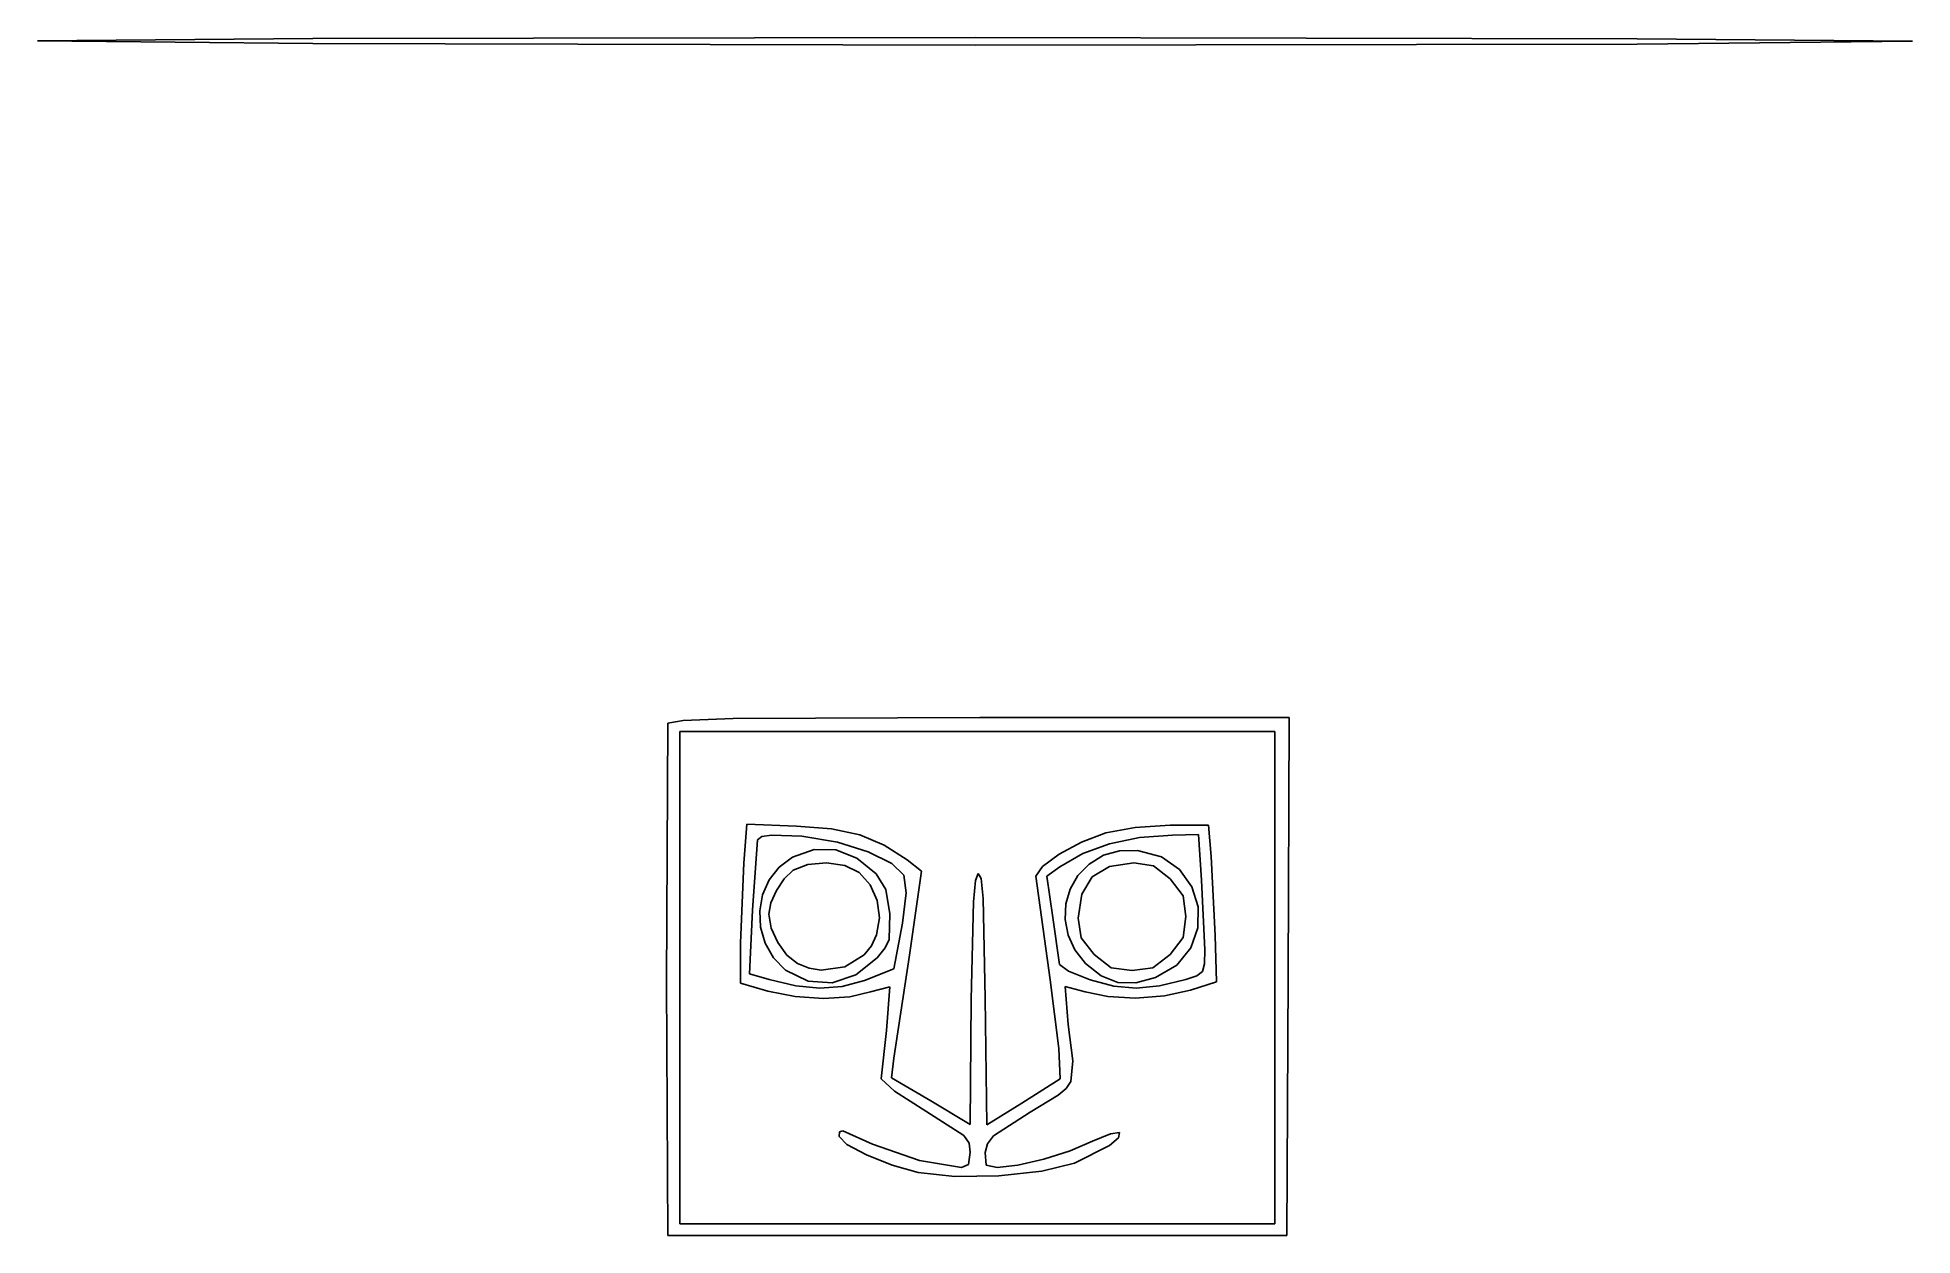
# Model space of a CAD drawing. Extents: x 0 to 106, y -42 to 26.
import ezdxf

# ---------------------------------------------------------------- set-up
doc = ezdxf.new("R2010")
doc.units = 0

msp = doc.modelspace()

# ---------------------------------------------------------------- linework, layer by layer
at = {"layer": 'Layer 1'}
for p, q in [((15.544263, 25.87609), (0, 25.743799)), ((0, 25.7438), (15.544263, 25.58505)), ((0, 25.743799), (0, 25.7438)), ((52.9166, 25.929007), (15.544263, 25.87609)), ((15.544263, 25.58505), (52.9166, 25.505675)), ((90.288938, 25.862861), (52.9166, 25.929007)), ((52.9166, 25.505675), (90.288938, 25.561899)), ((105.8332, 25.717341), (90.288938, 25.862861)), ((90.288938, 25.561899), (105.8332, 25.717341)), ((36.438027, -12.602932), (35.586392, -12.753)), ((39.264104, -12.504953), (36.438027, -12.602932)), ((53.181192, -12.4355), (39.264104, -12.504953)), ((70.643692, -12.4355), (53.181192, -12.4355)), ((70.590775, -27.0405), (70.643692, -12.4355)), ((35.5864, -12.753), (35.507025, -27.3844)), ((35.586392, -12.753), (35.5864, -12.753)), ((36.2479, -27.1199), (36.2479, -13.2293)), ((36.2479, -13.2293), (53.0489, -13.2293)), ((53.0489, -13.2293), (69.8499, -13.2293)), ((69.8499, -13.2293), (69.8499, -27.1199)), ((40.031456, -18.467921), (39.872706, -20.663961)), ((42.836036, -18.573754), (40.031456, -18.467921)), ((44.816274, -18.730026), (42.836036, -18.573754)), ((46.414521, -19.069849), (44.816274, -18.730026)), ((60.298519, -18.944203), (58.934674, -19.470062)), ((61.952165, -18.64324), (60.298519, -18.944203)), ((63.923309, -18.52087), (61.952165, -18.64324)), ((66.092889, -18.52087), (63.923309, -18.52087)), ((66.251639, -20.29358), (66.092889, -18.52087)), ((40.348961, -23.309831), (40.640002, -19.341091)), ((40.640002, -19.341091), (40.885516, -19.161206)), ((40.885516, -19.161206), (41.433338, -19.072788)), ((41.433338, -19.072788), (43.137005, -19.139347)), ((43.847584, -19.892217), (42.624299, -20.320095)), ((43.137005, -19.139347), (45.153211, -19.478757)), ((45.068388, -19.913302), (43.847584, -19.892217)), ((46.244542, -20.375908), (45.068388, -19.913302)), ((45.153211, -19.478757), (46.884162, -20.029007)), ((47.784565, -19.637875), (46.414521, -19.069849)), ((46.88415, -20.029001), (48.231457, -20.683429)), ((46.884162, -20.029007), (46.88415, -20.029001)), ((49.080196, -20.478754), (47.784565, -19.637875)), ((58.934674, -19.470062), (57.662608, -20.154671)), ((59.002931, -20.12202), (60.503612, -19.569289)), ((61.072392, -19.97277), (60.16619, -20.214202)), ((60.503612, -19.569289), (62.192808, -19.219959)), ((62.09765, -19.949619), (61.072392, -19.97277)), ((63.442013, -20.297867), (62.09765, -19.949619)), ((62.192808, -19.219959), (64.055636, -19.076509)), ((64.055636, -19.076509), (65.537296, -19.050051)), ((65.537296, -19.050051), (65.696046, -21.616511)), ((39.8727, -20.664), (39.687492, -25.16191)), ((39.872706, -20.663961), (39.8727, -20.664)), ((41.859542, -20.882752), (41.293531, -21.606635)), ((42.6243, -20.3201), (41.859542, -20.882752)), ((42.14557, -21.542558), (42.650757, -21.060934)), ((42.624299, -20.320095), (42.6243, -20.3201)), ((42.650757, -21.060934), (43.482953, -20.728138)), ((43.482953, -20.728138), (44.525987, -20.640909)), ((44.525987, -20.640909), (45.564062, -20.796765)), ((45.564062, -20.796765), (46.381377, -21.193226)), ((47.333879, -21.272594), (46.244542, -20.375908)), ((48.231457, -20.683429), (48.891675, -21.335378)), ((49.900403, -21.113753), (49.080196, -20.478754)), ((49.212487, -25.849793), (49.900403, -21.113753)), ((56.722925, -20.8492), (56.356229, -21.404823)), ((57.662608, -20.154671), (56.722925, -20.8492)), ((56.964814, -21.404835), (57.705646, -20.875669)), ((57.705646, -20.875669), (59.002931, -20.12202)), ((59.353588, -20.710138), (58.725461, -21.358935)), ((60.1662, -20.2142), (59.353588, -20.710138)), ((59.537821, -21.434586), (60.515952, -20.846303)), ((60.16619, -20.214202), (60.1662, -20.2142)), ((60.515952, -20.846303), (61.885998, -20.63753)), ((61.885998, -20.63753), (62.984019, -20.809509)), ((62.984019, -20.809509), (63.923288, -21.537112)), ((64.468565, -21.014153), (63.442013, -20.297867)), ((65.162115, -21.992748), (64.468565, -21.014153)), ((66.463305, -24.73857), (66.251639, -20.29358)), ((41.293531, -21.606635), (40.929057, -22.444619)), ((41.393163, -22.90268), (41.704874, -22.195334)), ((41.704874, -22.195334), (42.14557, -21.542558)), ((46.381377, -21.193226), (46.38138, -21.193224)), ((46.38138, -21.193224), (47.006871, -21.880726)), ((47.006871, -21.880726), (47.396717, -22.764184)), ((47.876274, -22.14903), (47.333879, -21.272594)), ((48.10117, -23.521554), (47.876274, -22.14903)), ((48.891675, -21.335378), (49.030996, -22.339554)), ((52.946832, -21.647485), (52.833971, -22.850096)), ((53.101861, -21.246063), (52.946832, -21.647485)), ((53.268052, -21.523464), (53.101861, -21.246063)), ((53.379674, -22.651665), (53.268052, -21.523464)), ((56.356229, -21.404823), (57.149978, -27.252103)), ((57.308772, -23.733165), (56.964814, -21.404835)), ((58.287711, -22.122453), (58.046228, -22.962556)), ((58.725461, -21.358935), (58.287711, -22.122453)), ((58.946644, -22.404861), (59.537821, -21.434586)), ((63.923288, -21.537112), (63.92328, -21.53712)), ((63.92328, -21.53712), (64.660805, -22.49954)), ((65.507469, -23.127923), (65.162115, -21.992748)), ((65.696046, -21.616511), (65.69605, -21.616501)), ((65.69605, -21.616501), (65.881258, -25.558791)), ((40.929057, -22.444619), (40.768912, -23.349576)), ((41.274927, -23.548014), (41.393163, -22.90268)), ((47.396717, -22.764184), (47.523634, -23.741899)), ((49.030996, -22.339554), (48.81561, -24.050661)), ((52.833971, -22.850096), (52.704987, -28.363343)), ((53.498736, -28.283973), (53.379674, -22.651665)), ((58.046228, -22.962556), (58.006902, -23.841107)), ((58.737458, -23.75961), (58.946644, -22.404861)), ((64.660805, -22.49954), (64.822862, -23.68024)), ((65.489434, -24.313947), (65.507469, -23.127923)), ((40.190211, -26.908161), (40.348961, -23.309831)), ((40.768912, -23.349576), (40.815886, -24.274377)), ((40.815886, -24.274377), (41.072769, -25.171892)), ((41.415487, -24.328121), (41.274927, -23.548014)), ((41.784251, -25.145434), (41.415487, -24.328121)), ((47.523634, -23.741899), (47.360337, -24.712174)), ((48.071405, -24.963532), (48.10117, -23.521554)), ((48.81561, -24.050661), (48.339361, -26.617121)), ((57.679188, -26.378995), (57.308772, -23.733165)), ((58.006902, -23.841107), (58.175625, -24.719967)), ((58.909437, -24.880783), (58.737458, -23.75961)), ((64.822862, -23.68024), (64.660805, -24.86094)), ((65.092818, -25.445091), (65.489434, -24.313947)), ((39.687492, -25.16191), (39.687492, -27.43732)), ((41.072769, -25.171892), (41.542352, -25.994992)), ((42.301843, -25.858567), (41.784251, -25.145434)), ((47.079218, -25.319785), (46.669115, -25.827558)), ((47.360337, -24.712174), (47.079218, -25.319785)), ((47.837001, -25.441435), (48.071405, -24.963532)), ((58.175625, -24.719967), (58.558287, -25.561001)), ((59.63704, -25.82336), (58.909437, -24.880783)), ((64.660805, -24.86094), (63.92328, -25.82336)), ((66.54268, -27.35794), (66.463305, -24.73857)), ((41.542352, -25.994992), (42.227426, -26.69655)), ((42.888887, -26.326134), (42.301843, -25.858567)), ((43.551998, -26.586686), (42.888887, -26.326134)), ((46.669115, -25.827558), (45.561174, -26.51134)), ((46.197412, -26.96816), (47.386796, -26.008634)), ((47.386796, -26.008634), (47.837001, -25.441435)), ((48.339363, -31.670623), (49.212487, -25.849793)), ((58.195126, -26.756026), (57.679188, -26.378995)), ((58.558287, -25.561001), (59.16078, -26.32607)), ((59.16078, -26.32607), (60.037213, -27.026804)), ((60.59946, -26.560885), (59.63704, -25.82336)), ((63.92328, -25.82336), (62.96086, -26.560885)), ((63.10307, -27.119819), (64.302427, -26.415625)), ((64.302427, -26.415625), (65.092818, -25.445091)), ((65.864722, -26.343856), (65.748967, -26.779177)), ((65.881258, -25.558791), (65.864722, -26.343856)), ((35.507025, -27.3844), (35.5864, -41.6719)), ((36.2479, -41.0105), (36.2479, -27.1199)), ((39.687492, -27.43732), (41.222072, -27.887111)), ((41.301461, -27.225661), (40.190211, -26.908161)), ((42.799247, -27.587396), (41.301461, -27.225661)), ((42.227426, -26.69655), (43.491223, -27.329481)), ((43.491223, -27.329481), (44.85672, -27.414231)), ((44.234953, -26.699029), (43.551998, -26.586686)), ((45.561174, -26.51134), (44.234953, -26.699029)), ((44.85672, -27.414231), (46.197412, -26.96816)), ((46.672491, -27.278578), (45.427712, -27.616335)), ((48.339361, -26.617121), (46.672491, -27.278578)), ((57.149978, -27.252103), (57.639457, -31.115016)), ((59.425438, -27.252119), (58.195126, -26.756026)), ((60.745045, -27.605172), (59.425438, -27.252119)), ((60.037213, -27.026804), (60.973176, -27.387711)), ((61.78016, -26.722942), (60.59946, -26.560885)), ((60.973176, -27.387711), (61.988514, -27.416235)), ((62.96086, -26.560885), (61.78016, -26.722942)), ((61.988514, -27.416235), (63.10307, -27.119819)), ((64.822928, -27.225661), (63.324727, -27.586982)), ((65.434775, -27.021022), (64.822928, -27.225661)), ((65.08747, -27.834189), (66.54268, -27.35794)), ((65.748967, -26.779177), (65.434775, -27.021022)), ((69.8499, -27.1199), (69.8499, -41.0105)), ((69.8499, -27.1199), (69.8499, -27.1199)), ((70.5114, -41.6719), (70.590775, -27.0405)), ((41.222072, -27.887111), (42.763683, -28.188901)), ((42.763683, -28.188901), (44.367304, -28.297215)), ((44.155647, -27.718447), (42.799247, -27.587396)), ((45.427712, -27.616335), (44.155647, -27.718447)), ((44.367304, -28.297215), (45.846902, -28.207091)), ((45.846902, -28.207091), (47.016442, -27.913569)), ((47.016442, -27.913569), (48.101232, -27.648986)), ((48.101232, -27.648986), (47.916024, -30.109606)), ((52.704987, -28.363343), (52.652071, -35.401253)), ((53.578111, -35.427713), (53.498736, -28.283973)), ((58.181848, -29.765643), (57.99664, -27.622523)), ((57.99664, -27.622523), (59.13435, -27.913564)), ((59.13435, -27.913564), (60.417992, -28.191377)), ((60.417992, -28.191377), (61.981925, -28.270751)), ((62.005121, -27.715139), (60.745045, -27.605172)), ((61.981925, -28.270751), (63.610351, -28.151689)), ((63.324727, -27.586982), (62.005121, -27.715139)), ((63.610351, -28.151689), (65.08747, -27.834189)), ((47.916024, -30.109606), (47.624983, -32.834806)), ((58.446018, -31.818641), (58.181848, -29.765643)), ((48.207071, -32.781873), (48.339363, -31.670623)), ((57.639457, -31.115016), (57.732061, -32.834803)), ((50.429571, -34.078333), (48.207071, -32.781873)), ((58.330677, -32.97371), (58.446018, -31.818641)), ((47.624983, -32.834806), (48.365817, -33.529335)), ((48.365817, -33.529335), (50.138523, -34.660426)), ((57.732061, -32.834803), (55.562481, -34.210633)), ((56.038728, -34.713343), (57.605141, -33.76167)), ((57.605141, -33.76167), (58.058601, -33.380402)), ((58.058601, -33.380402), (58.330677, -32.97371)), ((50.138523, -34.660426), (52.278339, -36.029641)), ((52.652071, -35.401253), (50.429571, -34.078333)), ((55.562481, -34.210633), (53.578111, -35.427713)), ((53.965056, -36.049484), (56.038728, -34.713343)), ((45.265645, -35.824181), (45.243735, -36.089177)), ((45.458707, -35.774985), (45.265645, -35.824181)), ((47.122275, -36.51251), (45.458707, -35.774985)), ((60.55978, -35.933734), (59.557675, -36.353759)), ((61.065795, -35.851051), (60.55978, -35.933734)), ((61.018666, -36.157389), (61.065795, -35.851051)), ((45.243735, -36.089177), (45.68195, -36.541448)), ((45.68195, -36.541448), (46.78493, -37.127664)), ((49.774722, -37.441854), (47.122275, -36.51251)), ((52.278339, -36.029641), (52.590465, -36.461242)), ((52.652063, -36.962296), (52.549537, -37.656827)), ((52.590465, -36.461242), (52.652063, -36.962296)), ((53.498728, -36.988753), (53.61655, -36.491833)), ((53.541722, -37.69982), (53.498728, -36.988753)), ((53.61655, -36.491833), (53.965056, -36.049484)), ((58.297599, -36.897807), (56.799399, -37.372401)), ((59.557675, -36.353759), (58.297599, -36.897807)), ((58.525795, -37.597301), (60.51017, -36.595192)), ((60.51017, -36.595192), (61.018666, -36.157389)), ((46.78493, -37.127664), (48.235175, -37.703959)), ((48.235175, -37.703959), (49.715185, -38.126467)), ((52.149355, -37.83542), (49.774722, -37.441854)), ((52.549537, -37.656827), (52.149355, -37.83542)), ((54.160185, -37.835419), (53.541722, -37.69982)), ((55.330964, -37.708089), (54.160185, -37.835419)), ((54.26932, -38.308368), (56.691493, -38.048333)), ((56.799399, -37.372401), (55.330964, -37.708089)), ((56.691493, -38.048333), (58.525795, -37.597301)), ((49.715185, -38.126467), (51.772732, -38.345162)), ((51.772732, -38.345162), (54.26932, -38.308368)), ((53.0489, -41.0105), (36.2479, -41.0105)), ((69.8499, -41.0105), (53.0489, -41.0105)), ((35.5864, -41.6719), (53.0489, -41.6719)), ((53.0489, -41.6719), (70.5114, -41.6719))]:
    msp.add_line(p, q, dxfattribs=at)

doc.saveas('drawing.dxf')
